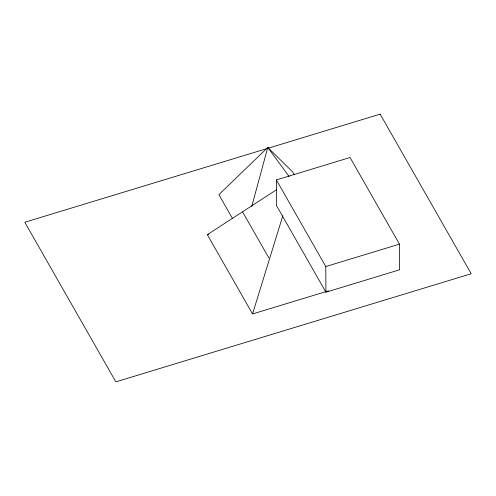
<?xml version="1.0" encoding="UTF-8"?>
<svg xmlns="http://www.w3.org/2000/svg" width="496" height="496" viewBox="0 0 496 496"><rect width="100%" height="100%" fill="white"/><g stroke="black" fill="none" stroke-linecap="round" stroke-linejoin="round"><path stroke-width="0.74" d="M251.776 206.317L267.778 147.455L292.857 172.149L294.364 174.79M328.507 290.848L252.557 313.949L282.825 215.754M252.557 313.949L207.328 234.67L276.371 189.838M276.365 179.924L350.04 157.511L399.46 244.144L399.59 269.799L325.922 292.212L276.501 205.58L276.365 179.924L325.785 266.55L325.922 292.212M207.328 234.67L208.804 234.224M325.785 266.55L399.46 244.144M289.1 176.533L267.778 147.455L218.885 194.655L232.444 218.432M242.705 212.077L268.844 257.895M380.147 114.148L24.8 222.245L115.853 381.852L471.2 273.755L380.147 114.148"/></g></svg>
